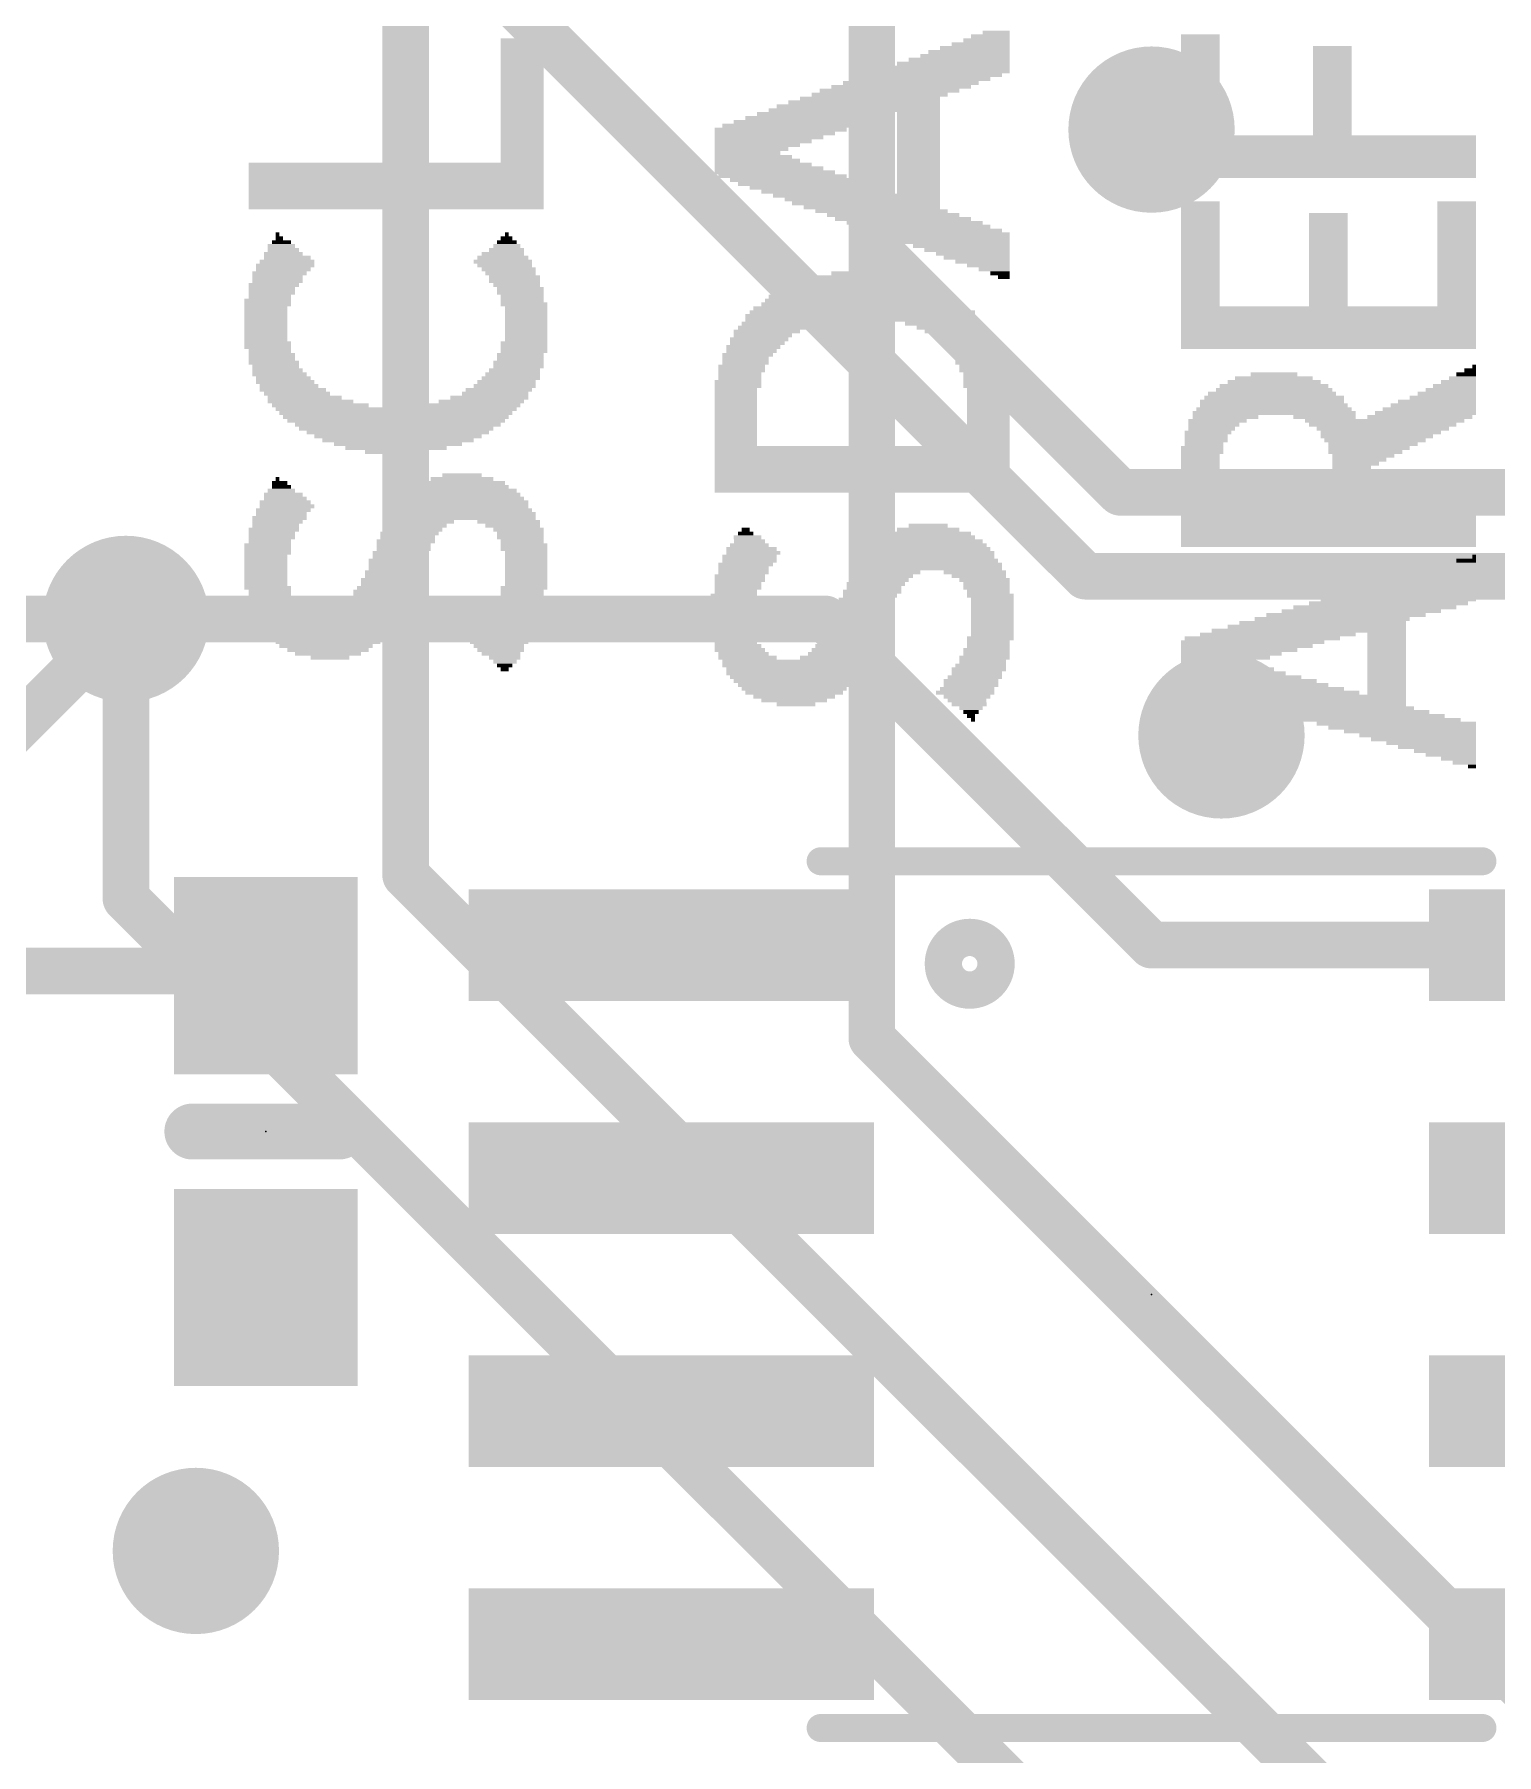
# Model space of a CAD drawing. Extents: x -3.3 to 68.7, y -0.1 to 53.5.
# Drawn here: x 16.77 to 24.74, y 39.4 to 48.78 of the extents above; entities that cross this region are included whole.
import ezdxf

# ---------------------------------------------------------------- set-up
doc = ezdxf.new("R2010")
doc.units = 0
for name, color, linetype in [('1', 12, 'CONTINUOUS'), ('16', 5, 'CONTINUOUS'), ('18', 3, 'CONTINUOUS'), ('200', 4, 'CONTINUOUS'), ('21', 40, 'CONTINUOUS'), ('23', 53, 'CONTINUOUS')]:
    doc.layers.add(name, color=color, linetype=linetype)

# ---------------------------------------------------------------- blocks, each defined once
blk = doc.blocks.new('RECT')
blk.add_solid([(-0.5, -0.5), (0.5, -0.5), (-0.5, 0.5), (0.5, 0.5)])
blk = doc.blocks.new('ROUNDV')
at = {"const_width": 0.5}
blk.add_lwpolyline([(0, -0.25, 1), (0, 0.25, 1), (0, -0.25)], format="xyb", dxfattribs=at)

msp = doc.modelspace()

# ---------------------------------------------------------------- linework, layer by layer
at = {"layer": '1', "const_width": 0.254}
for points in [[(21.336, 50.8), (21.336, 47.6366)], [(18.796, 49.53), (22.5004, 45.8256)], [(21.336, 47.6366), (22.6898, 46.2828)], [(22.6898, 46.2828), (25.8648, 46.2828)], [(22.5004, 45.8256), (25.6754, 45.8256)], [(16.228, 44.549), (17.272, 45.593)], [(17.272, 45.593), (21.082, 45.593)], [(21.082, 45.593), (22.86, 43.815)], [(25.4762, 43.815), (22.86, 43.815)], [(16.228, 43.674), (18.009, 43.674)], [(18.034, 43.649), (18.009, 43.674)]]:
    msp.add_lwpolyline(points, dxfattribs=at)
at = {"layer": '1', "const_width": 0.127}
for points in [[(21.3809, 47.6815, 1), (21.2911, 47.5917)], [(21.2725, 47.6366, 1), (21.3995, 47.6366)], [(22.6898, 46.3463, 1), (22.6898, 46.2193)], [(22.6449, 46.2379, 1), (22.7347, 46.3277)], [(22.5004, 45.8891, 1), (22.5004, 45.7621)], [(22.4555, 45.7807, 1), (22.5453, 45.8705)], [(17.272, 45.6565, 1), (17.272, 45.5295)], [(17.3169, 45.5481, 1), (17.2271, 45.6379)], [(21.1269, 45.6379, 1), (21.0371, 45.5481)], [(21.082, 45.5295, 1), (21.082, 45.6565)], [(22.86, 43.8785, 1), (22.86, 43.7515)], [(22.8151, 43.7701, 1), (22.9049, 43.8599)], [(18.0539, 43.7189, 1), (17.9641, 43.6291)], [(18.009, 43.6105, 1), (18.009, 43.7375)], [(17.9891, 43.6041, 1), (18.0789, 43.6939)]]:
    msp.add_lwpolyline(points, format="xyb", dxfattribs=at)
at = {"layer": '16', "const_width": 0.254}
for points in [[(18.796, 50.8), (18.796, 44.196)], [(21.336, 50.8), (21.336, 43.307)], [(11.303, 45.593), (17.272, 45.593)], [(17.272, 45.593), (17.272, 44.069)], [(18.796, 44.196), (26.924, 36.068)], [(26.0564, 35.2846), (17.272, 44.069)], [(21.336, 43.307), (28.575, 36.068)]]:
    msp.add_lwpolyline(points, dxfattribs=at)
at = {"layer": '16', "const_width": 0.127}
for points in [[(17.3355, 45.593, 1), (17.2085, 45.593)], [(17.272, 45.5295, 1), (17.272, 45.6565)], [(18.8409, 44.2409, 1), (18.7511, 44.1511)], [(18.7325, 44.196, 1), (18.8595, 44.196)], [(17.3169, 44.1139, 1), (17.2271, 44.0241)], [(17.2085, 44.069, 1), (17.3355, 44.069)], [(21.3809, 43.3519, 1), (21.2911, 43.2621)], [(21.2725, 43.307, 1), (21.3995, 43.307)]]:
    msp.add_lwpolyline(points, format="xyb", dxfattribs=at)
at = {"layer": '21'}
for points, const_width in [([(24.663, 44.272), (21.057, 44.272)], 0.1524), ([(18.434, 42.799), (17.634, 42.799)], 0.3048), ([(21.057, 39.548), (24.663, 39.548)], 0.1524)]:
    msp.add_lwpolyline(points, dxfattribs=dict(at, const_width=const_width))
for points, const_width in [([(21.057, 44.3101, 1), (21.057, 44.2339)], 0.0762), ([(24.663, 44.2339, 1), (24.663, 44.3101)], 0.0762), ([(21.8694, 43.5698, 1), (21.8694, 43.857, 1), (21.8694, 43.5698)], 0.2032), ([(17.634, 42.8752, 1), (17.634, 42.7228)], 0.1524), ([(18.434, 42.7228, 1), (18.434, 42.8752)], 0.1524), ([(21.057, 39.5861, 1), (21.057, 39.5099)], 0.0762), ([(24.663, 39.5099, 1), (24.663, 39.5861)], 0.0762)]:
    msp.add_lwpolyline(points, format="xyb", dxfattribs=dict(at, const_width=const_width))
at = {"layer": '23'}
for p in [(18.034, 42.799), (22.86, 41.91)]:
    msp.add_point(p, dxfattribs=at)

# ---------------------------------------------------------------- block references
at = {"layer": '1', "xscale": 1.075, "rotation": 270}
for p in [(18.034, 43.649), (18.034, 41.949)]:
    msp.add_blockref('RECT', p, dxfattribs=at)
at = {"layer": '1', "xscale": 0.6096, "yscale": 2.2098, "rotation": 270}
for p in [(20.2438, 43.815), (25.4762, 43.815), (20.2438, 42.545), (25.4762, 42.545), (20.2438, 41.275), (25.4762, 41.275), (20.2438, 40.005), (25.4762, 40.005)]:
    msp.add_blockref('RECT', p, dxfattribs=at)
at = {"layer": '18', "xscale": 0.9064, "yscale": 0.9064}
for p in [(22.86, 48.26), (22.86, 48.26), (17.272, 45.593), (17.272, 45.593), (23.241, 44.958), (23.241, 44.958), (17.653, 40.513), (17.653, 40.513)]:
    msp.add_blockref('ROUNDV', p, dxfattribs=at)
at = {"layer": '200'}
for p, xscale, yscale in [((19.431, 48.7468), 0.2337, 0.0211), ((21.9608, 48.7468), 0.254, 0.0211), ((21.9824, 48.768), 0.2108, 0.0213), ((22.0142, 48.7892), 0.1473, 0.0211), ((23.1254, 48.768), 0.2108, 0.0213), ((23.1254, 48.7468), 0.2108, 0.0211), ((19.431, 48.7257), 0.2337, 0.0211), ((19.431, 48.7045), 0.2337, 0.0213), ((19.431, 48.6833), 0.2337, 0.0211), ((19.431, 48.6622), 0.2337, 0.0211), ((21.844, 48.6622), 0.4877, 0.0211), ((21.8656, 48.6833), 0.4445, 0.0211), ((21.8973, 48.7045), 0.381, 0.0213), ((21.9291, 48.7257), 0.3175, 0.0211), ((23.1254, 48.7257), 0.2108, 0.0211), ((23.1254, 48.7045), 0.2108, 0.0213), ((23.1254, 48.6833), 0.2108, 0.0211), ((23.1254, 48.6622), 0.2108, 0.0211), ((23.8443, 48.7045), 0.2108, 0.0213), ((23.8443, 48.6833), 0.2108, 0.0211), ((23.8443, 48.6622), 0.2108, 0.0211), ((19.431, 48.641), 0.2337, 0.0213), ((19.431, 48.6198), 0.2337, 0.0211), ((19.431, 48.5987), 0.2337, 0.0211), ((19.431, 48.5775), 0.2337, 0.0213), ((19.431, 48.5563), 0.2337, 0.0211), ((21.6751, 48.5563), 0.7391, 0.0211), ((21.717, 48.5775), 0.7417, 0.0213), ((21.7488, 48.5987), 0.6782, 0.0211), ((21.7805, 48.6198), 0.6147, 0.0211), ((21.8123, 48.641), 0.5512, 0.0213), ((23.1254, 48.641), 0.2108, 0.0213), ((23.1254, 48.6198), 0.2108, 0.0211), ((23.1254, 48.5987), 0.2108, 0.0211), ((23.1254, 48.5775), 0.2108, 0.0213), ((23.1254, 48.5563), 0.2108, 0.0211), ((23.8443, 48.641), 0.2108, 0.0213), ((23.8443, 48.6198), 0.2108, 0.0211), ((23.8443, 48.5987), 0.2108, 0.0211), ((23.8443, 48.5775), 0.2108, 0.0213), ((23.8443, 48.5563), 0.2108, 0.0211), ((19.431, 48.5352), 0.2337, 0.0211), ((19.431, 48.514), 0.2337, 0.0213), ((19.431, 48.4928), 0.2337, 0.0211), ((19.431, 48.4717), 0.2337, 0.0211), ((21.4325, 48.4717), 0.762, 0.0211), ((21.496, 48.4928), 0.762, 0.0211), ((21.5481, 48.514), 0.7391, 0.0213), ((21.6116, 48.5352), 0.7391, 0.0211), ((23.1254, 48.5352), 0.2108, 0.0211), ((23.1254, 48.514), 0.2108, 0.0213), ((23.1254, 48.4928), 0.2108, 0.0211), ((23.1254, 48.4717), 0.2108, 0.0211), ((23.8443, 48.5352), 0.2108, 0.0211), ((23.8443, 48.514), 0.2108, 0.0213), ((23.8443, 48.4928), 0.2108, 0.0211), ((23.8443, 48.4717), 0.2108, 0.0211), ((19.431, 48.4505), 0.2337, 0.0213), ((19.431, 48.4293), 0.2337, 0.0211), ((19.431, 48.4082), 0.2337, 0.0211), ((19.431, 48.387), 0.2337, 0.0213), ((21.2623, 48.387), 0.889, 0.0213), ((21.2941, 48.4082), 0.8255, 0.0211), ((21.3258, 48.4293), 0.762, 0.0211), ((21.3792, 48.4505), 0.7417, 0.0213), ((23.1254, 48.4505), 0.2108, 0.0213), ((23.1254, 48.4293), 0.2108, 0.0211), ((23.1254, 48.4082), 0.2108, 0.0211), ((23.1254, 48.387), 0.2108, 0.0213), ((23.8443, 48.4505), 0.2108, 0.0213), ((23.8443, 48.4293), 0.2108, 0.0211), ((23.8443, 48.4082), 0.2108, 0.0211), ((23.8443, 48.387), 0.2108, 0.0213), ((19.431, 48.3658), 0.2337, 0.0211), ((19.431, 48.3447), 0.2337, 0.0211), ((19.431, 48.3235), 0.2337, 0.0213), ((19.431, 48.3023), 0.2337, 0.0211), ((19.431, 48.2812), 0.2337, 0.0211), ((20.8915, 48.2812), 0.7417, 0.0211), ((20.955, 48.3023), 0.7417, 0.0211), ((21.0083, 48.3235), 0.7214, 0.0213), ((21.0718, 48.3447), 0.7214, 0.0211), ((21.2408, 48.3658), 0.9322, 0.0211), ((21.59, 48.3447), 0.2337, 0.0211), ((21.59, 48.3235), 0.2337, 0.0213), ((21.59, 48.3023), 0.2337, 0.0211), ((21.59, 48.2812), 0.2337, 0.0211), ((23.1254, 48.3658), 0.2108, 0.0211), ((23.1254, 48.3447), 0.2108, 0.0211), ((23.1254, 48.3235), 0.2108, 0.0213), ((23.1254, 48.3023), 0.2108, 0.0211), ((23.1254, 48.2812), 0.2108, 0.0211), ((23.8443, 48.3658), 0.2108, 0.0211), ((23.8443, 48.3447), 0.2108, 0.0211), ((23.8443, 48.3235), 0.2108, 0.0213), ((23.8443, 48.3023), 0.2108, 0.0211), ((23.8443, 48.2812), 0.2108, 0.0211), ((19.431, 48.26), 0.2337, 0.0213), ((19.431, 48.2388), 0.2337, 0.0211), ((19.431, 48.2177), 0.2337, 0.0211), ((19.431, 48.1965), 0.2337, 0.0213), ((20.8394, 48.26), 0.7188, 0.0213), ((20.7759, 48.2177), 0.5918, 0.0211), ((20.7442, 48.1965), 0.5283, 0.0213), ((20.8077, 48.2388), 0.6553, 0.0211), ((21.59, 48.26), 0.2337, 0.0213), ((21.59, 48.2388), 0.2337, 0.0211), ((21.59, 48.2177), 0.2337, 0.0211), ((21.59, 48.1965), 0.2337, 0.0213), ((23.1254, 48.26), 0.2108, 0.0213), ((23.1254, 48.2388), 0.2108, 0.0211), ((23.8239, 48.2177), 1.6078, 0.0211), ((23.8239, 48.1965), 1.6078, 0.0213), ((23.8443, 48.26), 0.2108, 0.0213), ((23.8443, 48.2388), 0.2108, 0.0211), ((19.431, 48.1753), 0.2337, 0.0211), ((19.431, 48.1542), 0.2337, 0.0211), ((19.431, 48.133), 0.2337, 0.0213), ((19.431, 48.1118), 0.2337, 0.0211), ((19.431, 48.0907), 0.2337, 0.0211), ((20.7124, 48.1753), 0.4648, 0.0211), ((20.6591, 48.133), 0.3581, 0.0213), ((20.6908, 48.1118), 0.4216, 0.0211), ((20.7124, 48.0907), 0.4648, 0.0211), ((20.6807, 48.1542), 0.4013, 0.0211), ((21.59, 48.1753), 0.2337, 0.0211), ((21.59, 48.1542), 0.2337, 0.0211), ((21.59, 48.133), 0.2337, 0.0213), ((21.59, 48.1118), 0.2337, 0.0211), ((21.59, 48.0907), 0.2337, 0.0211), ((23.8239, 48.1753), 1.6078, 0.0211), ((23.8239, 48.1542), 1.6078, 0.0211), ((23.8239, 48.133), 1.6078, 0.0213), ((23.8239, 48.1118), 1.6078, 0.0211), ((23.8239, 48.0907), 1.6078, 0.0211), ((18.7439, 48.0695), 1.6078, 0.0213), ((18.7439, 48.0483), 1.6078, 0.0211), ((18.7439, 48.0272), 1.6078, 0.0211), ((18.7439, 48.006), 1.6078, 0.0213), ((20.7442, 48.0695), 0.5283, 0.0213), ((20.7759, 48.0483), 0.5918, 0.0211), ((20.8077, 48.0272), 0.6553, 0.0211), ((20.8496, 48.006), 0.6985, 0.0213), ((21.59, 48.0695), 0.2337, 0.0213), ((21.59, 48.0483), 0.2337, 0.0211), ((21.59, 48.0272), 0.2337, 0.0211), ((21.59, 48.006), 0.2337, 0.0213), ((23.8239, 48.0695), 1.6078, 0.0213), ((23.8239, 48.0483), 1.6078, 0.0211), ((23.8239, 48.0272), 1.6078, 0.0211), ((23.8239, 48.006), 1.6078, 0.0213), ((18.7439, 47.9848), 1.6078, 0.0211), ((18.7439, 47.9637), 1.6078, 0.0211), ((18.7439, 47.9425), 1.6078, 0.0213), ((18.7439, 47.9213), 1.6078, 0.0211), ((18.7439, 47.9002), 1.6078, 0.0211), ((20.9131, 47.9848), 0.6985, 0.0211), ((20.9664, 47.9637), 0.7188, 0.0211), ((21.0198, 47.9425), 0.6985, 0.0213), ((21.0833, 47.9213), 0.6985, 0.0211), ((21.2522, 47.9002), 0.9093, 0.0211), ((21.59, 47.9848), 0.2337, 0.0211), ((21.59, 47.9637), 0.2337, 0.0211), ((21.59, 47.9425), 0.2337, 0.0213), ((21.59, 47.9213), 0.2337, 0.0211), ((18.7439, 47.879), 1.6078, 0.0213), ((18.7439, 47.8578), 1.6078, 0.0211), ((18.7439, 47.8367), 1.6078, 0.0211), ((21.2839, 47.879), 0.8458, 0.0213), ((21.3042, 47.8578), 0.8052, 0.0211), ((21.336, 47.8367), 0.7417, 0.0211), ((21.3893, 47.8155), 0.7214, 0.0213), ((23.1254, 47.8578), 0.2108, 0.0211), ((23.1254, 47.8367), 0.2108, 0.0211), ((23.1254, 47.8155), 0.2108, 0.0213), ((24.5224, 47.8578), 0.2108, 0.0211), ((24.5224, 47.8367), 0.2108, 0.0211), ((24.5224, 47.8155), 0.2108, 0.0213), ((21.4528, 47.7943), 0.7214, 0.0211), ((21.5062, 47.7732), 0.7417, 0.0211), ((21.5697, 47.752), 0.7417, 0.0213), ((21.6218, 47.7308), 0.7188, 0.0211), ((23.1254, 47.7943), 0.2108, 0.0211), ((23.1254, 47.7732), 0.2108, 0.0211), ((23.1254, 47.752), 0.2108, 0.0213), ((23.1254, 47.7308), 0.2108, 0.0211), ((23.8239, 47.7943), 0.2108, 0.0211), ((23.8239, 47.7732), 0.2108, 0.0211), ((23.8239, 47.752), 0.2108, 0.0213), ((23.8239, 47.7308), 0.2108, 0.0211), ((24.5224, 47.7943), 0.2108, 0.0211), ((24.5224, 47.7732), 0.2108, 0.0211), ((24.5224, 47.752), 0.2108, 0.0213), ((24.5224, 47.7308), 0.2108, 0.0211), ((18.1191, 47.625), 0.1499, 0.0213), ((18.1191, 47.6462), 0.1041, 0.0211), ((18.0975, 47.6885), 0.0203, 0.0213), ((18.1077, 47.6673), 0.0406, 0.0211), ((19.3472, 47.625), 0.1473, 0.0213), ((19.3472, 47.6462), 0.1067, 0.0211), ((19.3459, 47.6673), 0.0635, 0.0211), ((19.3472, 47.6885), 0.0203, 0.0213), ((21.6852, 47.7097), 0.7188, 0.0211), ((21.7386, 47.6885), 0.6985, 0.0213), ((21.7602, 47.6673), 0.6553, 0.0211), ((21.7919, 47.6462), 0.5918, 0.0211), ((21.8237, 47.625), 0.5283, 0.0213), ((23.1254, 47.7097), 0.2108, 0.0211), ((23.1254, 47.6885), 0.2108, 0.0213), ((23.1254, 47.6673), 0.2108, 0.0211), ((23.1254, 47.6462), 0.2108, 0.0211), ((23.1254, 47.625), 0.2108, 0.0213), ((23.8239, 47.7097), 0.2108, 0.0211), ((23.8239, 47.6885), 0.2108, 0.0213), ((23.8239, 47.6673), 0.2108, 0.0211), ((23.8239, 47.6462), 0.2108, 0.0211), ((23.8239, 47.625), 0.2108, 0.0213), ((24.5224, 47.7097), 0.2108, 0.0211), ((24.5224, 47.6885), 0.2108, 0.0213), ((24.5224, 47.6673), 0.2108, 0.0211), ((24.5224, 47.6462), 0.2108, 0.0211), ((24.5224, 47.625), 0.2108, 0.0213), ((18.1496, 47.5403), 0.2972, 0.0211), ((18.1508, 47.5615), 0.254, 0.0213), ((18.1293, 47.5827), 0.2108, 0.0211), ((18.1293, 47.6038), 0.1702, 0.0211), ((19.3256, 47.5403), 0.3175, 0.0211), ((19.3256, 47.5615), 0.2769, 0.0213), ((19.3256, 47.5827), 0.2311, 0.0211), ((19.3459, 47.6038), 0.1905, 0.0211), ((21.8554, 47.6038), 0.4648, 0.0211), ((21.8872, 47.5827), 0.4013, 0.0211), ((21.9075, 47.5615), 0.3607, 0.0213), ((21.9393, 47.5403), 0.2972, 0.0211), ((23.1254, 47.6038), 0.2108, 0.0211), ((23.1254, 47.5827), 0.2108, 0.0211), ((23.1254, 47.5615), 0.2108, 0.0213), ((23.1254, 47.5403), 0.2108, 0.0211), ((23.8239, 47.6038), 0.2108, 0.0211), ((23.8239, 47.5827), 0.2108, 0.0211), ((23.8239, 47.5615), 0.2108, 0.0213), ((23.8239, 47.5403), 0.2108, 0.0211), ((24.5224, 47.6038), 0.2108, 0.0211), ((24.5224, 47.5827), 0.2108, 0.0211), ((24.5224, 47.5615), 0.2108, 0.0213), ((24.5224, 47.5403), 0.2108, 0.0211), ((18.1089, 47.4768), 0.2972, 0.0211), ((18.0975, 47.4557), 0.2743, 0.0211), ((18.0975, 47.4345), 0.2743, 0.0213), ((18.1394, 47.5192), 0.3175, 0.0211), ((18.1293, 47.498), 0.2972, 0.0213), ((19.3358, 47.5192), 0.2972, 0.0211), ((19.3573, 47.498), 0.2946, 0.0213), ((19.3675, 47.4768), 0.2743, 0.0211), ((19.3891, 47.4557), 0.2769, 0.0211), ((19.3891, 47.4345), 0.2769, 0.0213), ((21.2839, 47.4345), 0.6782, 0.0213), ((21.2725, 47.4557), 0.5283, 0.0211), ((21.2839, 47.4768), 0.3378, 0.0211), ((21.971, 47.5192), 0.2337, 0.0211), ((22.0028, 47.498), 0.1702, 0.0213), ((22.0345, 47.4768), 0.1067, 0.0211), ((22.0561, 47.4557), 0.0635, 0.0211), ((23.1254, 47.5192), 0.2108, 0.0211), ((23.1254, 47.498), 0.2108, 0.0213), ((23.1254, 47.4768), 0.2108, 0.0211), ((23.1254, 47.4557), 0.2108, 0.0211), ((23.1254, 47.4345), 0.2108, 0.0213), ((23.8239, 47.5192), 0.2108, 0.0211), ((23.8239, 47.498), 0.2108, 0.0213), ((23.8239, 47.4768), 0.2108, 0.0211), ((23.8239, 47.4557), 0.2108, 0.0211), ((23.8239, 47.4345), 0.2108, 0.0213), ((24.5224, 47.5192), 0.2108, 0.0211), ((24.5224, 47.498), 0.2108, 0.0213), ((24.5224, 47.4768), 0.2108, 0.0211), ((24.5224, 47.4557), 0.2108, 0.0211), ((24.5224, 47.4345), 0.2108, 0.0213), ((18.067, 47.3922), 0.254, 0.0211), ((18.067, 47.371), 0.254, 0.0213), ((18.0556, 47.3498), 0.2311, 0.0211), ((18.0772, 47.4133), 0.2743, 0.0211), ((19.4005, 47.4133), 0.254, 0.0211), ((19.4208, 47.3922), 0.254, 0.0211), ((19.4208, 47.371), 0.254, 0.0213), ((19.431, 47.3498), 0.2337, 0.0211), ((21.2827, 47.3498), 1.016, 0.0211), ((21.2839, 47.371), 0.9322, 0.0213), ((21.2839, 47.3922), 0.8458, 0.0211), ((21.2827, 47.4133), 0.762, 0.0211), ((23.1254, 47.4133), 0.2108, 0.0211), ((23.1254, 47.3922), 0.2108, 0.0211), ((23.1254, 47.371), 0.2108, 0.0213), ((23.1254, 47.3498), 0.2108, 0.0211), ((23.8239, 47.4133), 0.2108, 0.0211), ((23.8239, 47.3922), 0.2108, 0.0211), ((23.8239, 47.371), 0.2108, 0.0213), ((23.8239, 47.3498), 0.2108, 0.0211), ((24.5224, 47.4133), 0.2108, 0.0211), ((24.5224, 47.3922), 0.2108, 0.0211), ((24.5224, 47.371), 0.2108, 0.0213), ((24.5224, 47.3498), 0.2108, 0.0211), ((18.034, 47.2863), 0.2337, 0.0211), ((18.034, 47.2652), 0.2337, 0.0211), ((18.034, 47.244), 0.2337, 0.0213), ((18.0442, 47.3287), 0.254, 0.0211), ((18.0442, 47.3075), 0.254, 0.0213), ((19.431, 47.3287), 0.2337, 0.0211), ((19.4412, 47.3075), 0.254, 0.0213), ((19.4526, 47.2863), 0.2311, 0.0211), ((19.4526, 47.2652), 0.2311, 0.0211), ((19.4526, 47.244), 0.2311, 0.0213), ((21.2725, 47.244), 1.2497, 0.0213), ((21.2839, 47.2652), 1.2268, 0.0211), ((21.2725, 47.2863), 1.1633, 0.0211), ((21.2839, 47.3075), 1.0998, 0.0213), ((21.2839, 47.3287), 1.0592, 0.0211), ((23.1254, 47.3287), 0.2108, 0.0211), ((23.1254, 47.3075), 0.2108, 0.0213), ((23.8239, 47.2863), 1.6078, 0.0211), ((23.8239, 47.2652), 1.6078, 0.0211), ((23.8239, 47.244), 1.6078, 0.0213), ((23.8239, 47.3287), 0.2108, 0.0211), ((23.8239, 47.3075), 0.2108, 0.0213), ((24.5224, 47.3287), 0.2108, 0.0211), ((24.5224, 47.3075), 0.2108, 0.0213), ((18.034, 47.2228), 0.2337, 0.0211), ((18.034, 47.2017), 0.2337, 0.0211), ((18.034, 47.1805), 0.2337, 0.0213), ((18.034, 47.1593), 0.2337, 0.0211), ((19.4526, 47.2228), 0.2311, 0.0211), ((19.4526, 47.2017), 0.2311, 0.0211), ((19.4526, 47.1805), 0.2311, 0.0213), ((19.4526, 47.1593), 0.2311, 0.0211), ((20.7645, 47.1593), 0.3607, 0.0211), ((20.7975, 47.1805), 0.381, 0.0213), ((20.8394, 47.2017), 0.4242, 0.0211), ((20.8915, 47.2228), 0.4877, 0.0211), ((21.6751, 47.2228), 0.4851, 0.0211), ((21.7284, 47.2017), 0.4242, 0.0211), ((21.7703, 47.1805), 0.381, 0.0213), ((21.8021, 47.1593), 0.3581, 0.0211), ((23.8239, 47.2228), 1.6078, 0.0211), ((23.8239, 47.2017), 1.6078, 0.0211), ((23.8239, 47.1805), 1.6078, 0.0213), ((23.8239, 47.1593), 1.6078, 0.0211), ((18.034, 47.1382), 0.2337, 0.0211), ((18.034, 47.117), 0.2337, 0.0213), ((18.0442, 47.0958), 0.254, 0.0211), ((18.0442, 47.0747), 0.254, 0.0211), ((19.4412, 47.0958), 0.254, 0.0211), ((19.4412, 47.0747), 0.254, 0.0211), ((19.4526, 47.1382), 0.2311, 0.0211), ((19.4526, 47.117), 0.2311, 0.0213), ((20.6908, 47.0747), 0.2946, 0.0211), ((20.7226, 47.117), 0.3175, 0.0213), ((20.7124, 47.0958), 0.2972, 0.0211), ((20.7429, 47.1382), 0.3175, 0.0211), ((21.8224, 47.1382), 0.3175, 0.0211), ((21.8453, 47.117), 0.3175, 0.0213), ((21.8554, 47.0958), 0.2972, 0.0211), ((21.8758, 47.0747), 0.2972, 0.0211), ((23.8239, 47.1382), 1.6078, 0.0211), ((23.8239, 47.117), 1.6078, 0.0213), ((23.8239, 47.0958), 1.6078, 0.0211), ((23.8239, 47.0747), 1.6078, 0.0211), ((18.0556, 47.0535), 0.2311, 0.0213), ((18.067, 47.0323), 0.254, 0.0211), ((18.067, 47.0112), 0.254, 0.0211), ((18.0772, 46.99), 0.2743, 0.0213), ((18.0873, 46.9688), 0.254, 0.0211), ((19.4107, 46.99), 0.2743, 0.0213), ((19.4107, 46.9688), 0.2743, 0.0211), ((19.4208, 47.0323), 0.254, 0.0211), ((19.4208, 47.0112), 0.254, 0.0211), ((19.4412, 47.0535), 0.254, 0.0213), ((20.6273, 46.9688), 0.254, 0.0211), ((20.6591, 47.0323), 0.2769, 0.0211), ((20.6477, 47.0112), 0.254, 0.0211), ((20.6477, 46.99), 0.254, 0.0213), ((20.6807, 47.0535), 0.2743, 0.0213), ((21.8872, 47.0535), 0.2743, 0.0213), ((21.9075, 47.0323), 0.2743, 0.0211), ((21.9177, 47.0112), 0.254, 0.0211), ((21.9177, 46.99), 0.254, 0.0213), ((21.9405, 46.9688), 0.254, 0.0211), ((24.6177, 46.9688), 0.0203, 0.0211), ((18.1089, 46.9265), 0.2972, 0.0213), ((18.0975, 46.9477), 0.2743, 0.0211), ((18.1394, 46.8842), 0.3175, 0.0211), ((18.1293, 46.9053), 0.2972, 0.0211), ((19.3459, 46.8842), 0.3175, 0.0211), ((19.3688, 46.9053), 0.3175, 0.0211), ((19.3789, 46.9265), 0.2972, 0.0213), ((19.3891, 46.9477), 0.2769, 0.0211), ((20.607, 46.8842), 0.254, 0.0211), ((20.6273, 46.9477), 0.254, 0.0211), ((20.6172, 46.9265), 0.2337, 0.0213), ((20.6172, 46.9053), 0.2337, 0.0211), ((21.9405, 46.9477), 0.254, 0.0211), ((21.9608, 46.8842), 0.254, 0.0211), ((21.9507, 46.9265), 0.2337, 0.0213), ((21.9507, 46.9053), 0.2337, 0.0211), ((23.528, 46.8842), 0.508, 0.0211), ((23.5267, 46.9053), 0.4242, 0.0211), ((23.528, 46.9265), 0.254, 0.0213), ((24.5326, 46.8842), 0.1905, 0.0211), ((24.5542, 46.9053), 0.1473, 0.0211), ((24.5745, 46.9265), 0.1067, 0.0213), ((24.5961, 46.9477), 0.0635, 0.0211), ((18.1813, 46.8418), 0.3607, 0.0211), ((18.161, 46.863), 0.32, 0.0213), ((18.2042, 46.8207), 0.3607, 0.0211), ((18.2461, 46.7995), 0.4039, 0.0213), ((18.2778, 46.7783), 0.4674, 0.0211), ((19.2088, 46.7783), 0.4648, 0.0211), ((19.2519, 46.7995), 0.4242, 0.0213), ((19.2837, 46.8207), 0.3607, 0.0211), ((19.304, 46.8418), 0.3607, 0.0211), ((19.3358, 46.863), 0.3378, 0.0213), ((20.607, 46.863), 0.254, 0.0213), ((20.5956, 46.8418), 0.2311, 0.0211), ((20.5956, 46.8207), 0.2311, 0.0211), ((20.5956, 46.7995), 0.2311, 0.0213), ((20.5956, 46.7783), 0.2311, 0.0211), ((21.9608, 46.863), 0.254, 0.0213), ((21.971, 46.8418), 0.2337, 0.0211), ((21.971, 46.8207), 0.2337, 0.0211), ((21.971, 46.7995), 0.2337, 0.0213), ((21.971, 46.7783), 0.2337, 0.0211), ((23.5166, 46.7783), 0.7849, 0.0211), ((23.528, 46.7995), 0.762, 0.0213), ((23.5166, 46.8207), 0.6985, 0.0211), ((23.528, 46.8418), 0.635, 0.0211), ((23.5267, 46.863), 0.5918, 0.0213), ((24.4158, 46.7783), 0.4242, 0.0211), ((24.4475, 46.7995), 0.3607, 0.0213), ((24.4691, 46.8207), 0.3175, 0.0211), ((24.4907, 46.8418), 0.2743, 0.0211), ((24.511, 46.863), 0.2337, 0.0213), ((18.3312, 46.7572), 0.5283, 0.0211), ((18.7439, 46.736), 1.3132, 0.0213), ((18.7427, 46.7148), 1.27, 0.0211), ((18.7427, 46.6937), 1.2294, 0.0211), ((19.1567, 46.7572), 0.5283, 0.0211), ((20.5956, 46.7572), 0.2311, 0.0211), ((20.5956, 46.736), 0.2311, 0.0213), ((20.5956, 46.7148), 0.2311, 0.0211), ((20.5956, 46.6937), 0.2311, 0.0211), ((21.971, 46.7572), 0.2337, 0.0211), ((21.971, 46.736), 0.2337, 0.0213), ((21.971, 46.7148), 0.2337, 0.0211), ((21.971, 46.6937), 0.2337, 0.0211), ((23.528, 46.7148), 0.889, 0.0211), ((23.2626, 46.6937), 0.3581, 0.0211), ((23.5267, 46.736), 0.8458, 0.0213), ((23.5267, 46.7572), 0.8052, 0.0211), ((23.8023, 46.6937), 0.3404, 0.0211), ((24.3218, 46.6937), 0.5715, 0.0211), ((24.3523, 46.7148), 0.5512, 0.0211), ((24.3738, 46.736), 0.508, 0.0213), ((24.3954, 46.7572), 0.4648, 0.0211), ((18.7439, 46.6725), 1.1862, 0.0213), ((18.7541, 46.6513), 1.1201, 0.0211), ((18.7439, 46.6302), 1.0592, 0.0211), ((18.7541, 46.609), 0.9931, 0.0213), ((18.7541, 46.5878), 0.9119, 0.0211), ((20.5956, 46.6725), 0.2311, 0.0213), ((20.5956, 46.6513), 0.2311, 0.0211), ((20.5956, 46.6302), 0.2311, 0.0211), ((20.5956, 46.609), 0.2311, 0.0213), ((20.5956, 46.5878), 0.2311, 0.0211), ((21.971, 46.6725), 0.2337, 0.0213), ((21.971, 46.6513), 0.2337, 0.0211), ((21.971, 46.6302), 0.2337, 0.0211), ((21.971, 46.609), 0.2337, 0.0213), ((21.971, 46.5878), 0.2337, 0.0211), ((23.1673, 46.609), 0.254, 0.0213), ((23.1572, 46.5878), 0.2337, 0.0211), ((23.2194, 46.6725), 0.3175, 0.0213), ((23.1991, 46.6513), 0.2769, 0.0211), ((23.1877, 46.6302), 0.254, 0.0211), ((24.13, 46.6725), 0.8687, 0.0213), ((24.1198, 46.6513), 0.8026, 0.0211), ((24.1198, 46.6302), 0.7214, 0.0211), ((24.1097, 46.609), 0.6553, 0.0213), ((24.0881, 46.5878), 0.6121, 0.0211), ((18.7541, 46.5667), 0.8255, 0.0211), ((18.7541, 46.5455), 0.6985, 0.0213), ((18.7439, 46.5243), 0.5512, 0.0211), ((18.7439, 46.5032), 0.3378, 0.0211), ((21.2839, 46.5243), 1.6078, 0.0211), ((21.2839, 46.5032), 1.6078, 0.0211), ((20.5956, 46.5667), 0.2311, 0.0211), ((20.5956, 46.5455), 0.2311, 0.0213), ((21.971, 46.5667), 0.2337, 0.0211), ((21.971, 46.5455), 0.2337, 0.0213), ((23.1356, 46.5243), 0.2311, 0.0211), ((23.1356, 46.5032), 0.2311, 0.0211), ((23.1457, 46.5455), 0.2108, 0.0213), ((23.1572, 46.5667), 0.2337, 0.0211), ((24.0779, 46.5667), 0.5512, 0.0211), ((24.0449, 46.5243), 0.4445, 0.0211), ((24.0246, 46.5032), 0.4039, 0.0211), ((24.0665, 46.5455), 0.4877, 0.0213), ((21.2839, 46.482), 1.6078, 0.0213), ((21.2839, 46.4608), 1.6078, 0.0211), ((21.2839, 46.4397), 1.6078, 0.0211), ((21.2839, 46.4185), 1.6078, 0.0213), ((23.1254, 46.482), 0.2108, 0.0213), ((23.1254, 46.4608), 0.2108, 0.0211), ((23.1254, 46.4397), 0.2108, 0.0211), ((23.1254, 46.4185), 0.2108, 0.0213), ((24.0144, 46.482), 0.3378, 0.0213), ((23.9928, 46.4608), 0.2946, 0.0211), ((23.9725, 46.4397), 0.254, 0.0211), ((23.9509, 46.4185), 0.2108, 0.0213), ((18.1089, 46.3338), 0.0838, 0.0211), ((18.1191, 46.3127), 0.1041, 0.0211), ((18.0975, 46.355), 0.0203, 0.0213), ((19.1033, 46.3127), 0.508, 0.0211), ((19.1148, 46.3338), 0.4445, 0.0211), ((19.1033, 46.355), 0.3404, 0.0213), ((19.1033, 46.3762), 0.2134, 0.0211), ((21.2839, 46.3973), 1.6078, 0.0211), ((21.2839, 46.3762), 1.6078, 0.0211), ((21.2839, 46.355), 1.6078, 0.0213), ((21.2839, 46.3338), 1.6078, 0.0211), ((21.2839, 46.3127), 1.6078, 0.0211), ((23.1254, 46.3973), 0.2108, 0.0211), ((23.1254, 46.3762), 0.2108, 0.0211), ((23.1254, 46.355), 0.2108, 0.0213), ((23.1254, 46.3338), 0.2108, 0.0211), ((23.1254, 46.3127), 0.2108, 0.0211), ((23.9509, 46.3973), 0.2108, 0.0211), ((23.9509, 46.3762), 0.2108, 0.0211), ((23.9509, 46.355), 0.2108, 0.0213), ((23.9509, 46.3338), 0.2108, 0.0211), ((23.9509, 46.3127), 0.2108, 0.0211), ((18.1394, 46.228), 0.2769, 0.0213), ((18.1407, 46.2492), 0.2337, 0.0211), ((18.1293, 46.2703), 0.2108, 0.0211), ((18.1191, 46.2915), 0.1499, 0.0213), ((19.1148, 46.228), 0.6985, 0.0213), ((19.1135, 46.2492), 0.6553, 0.0211), ((19.1135, 46.2703), 0.6147, 0.0211), ((19.1148, 46.2915), 0.5715, 0.0213), ((21.2839, 46.2915), 1.6078, 0.0213), ((23.1254, 46.2915), 0.2108, 0.0213), ((23.1254, 46.2703), 0.2108, 0.0211), ((23.1254, 46.2492), 0.2108, 0.0211), ((23.1254, 46.228), 0.2108, 0.0213), ((23.9509, 46.2915), 0.2108, 0.0213), ((23.9509, 46.2703), 0.2108, 0.0211), ((23.9509, 46.2492), 0.2108, 0.0211), ((23.9509, 46.228), 0.2108, 0.0213), ((18.1089, 46.1433), 0.2972, 0.0211), ((18.0975, 46.1222), 0.2743, 0.0211), ((18.1293, 46.1857), 0.2972, 0.0211), ((18.1191, 46.1645), 0.2769, 0.0213), ((18.1496, 46.2068), 0.2972, 0.0211), ((19.1033, 46.1433), 0.8026, 0.0211), ((18.8811, 46.1222), 0.3581, 0.0211), ((19.1135, 46.1645), 0.7823, 0.0213), ((19.1033, 46.2068), 0.7214, 0.0211), ((19.1135, 46.1857), 0.7417, 0.0211), ((19.3573, 46.1222), 0.3404, 0.0211), ((23.8239, 46.2068), 1.6078, 0.0211), ((23.8239, 46.1857), 1.6078, 0.0211), ((23.8239, 46.1645), 1.6078, 0.0213), ((23.8239, 46.1433), 1.6078, 0.0211), ((23.8239, 46.1222), 1.6078, 0.0211), ((18.067, 46.0587), 0.254, 0.0211), ((18.067, 46.0375), 0.254, 0.0213), ((18.0772, 46.0798), 0.2743, 0.0211), ((18.0873, 46.101), 0.254, 0.0213), ((18.8176, 46.0587), 0.3175, 0.0211), ((18.8074, 46.0375), 0.2972, 0.0213), ((18.8493, 46.101), 0.3404, 0.0213), ((18.8379, 46.0798), 0.3175, 0.0211), ((19.3789, 46.101), 0.2972, 0.0213), ((19.4107, 46.0798), 0.2743, 0.0211), ((19.4208, 46.0587), 0.254, 0.0211), ((19.4208, 46.0375), 0.254, 0.0213), ((20.6591, 46.0375), 0.1499, 0.0213), ((20.6489, 46.0587), 0.0838, 0.0211), ((20.6489, 46.0798), 0.0432, 0.0211), ((21.6433, 46.0375), 0.508, 0.0213), ((21.6548, 46.0587), 0.4445, 0.0211), ((21.6433, 46.0798), 0.3404, 0.0211), ((21.6433, 46.101), 0.2134, 0.0213), ((23.8239, 46.101), 1.6078, 0.0213), ((23.8239, 46.0798), 1.6078, 0.0211), ((23.8239, 46.0587), 1.6078, 0.0211), ((23.8239, 46.0375), 1.6078, 0.0213), ((18.034, 45.9317), 0.2337, 0.0211), ((18.0442, 45.9952), 0.254, 0.0211), ((18.0442, 45.974), 0.254, 0.0213), ((18.0442, 45.9528), 0.254, 0.0211), ((18.0556, 46.0163), 0.2311, 0.0211), ((18.7643, 45.9528), 0.2972, 0.0211), ((18.7643, 45.9317), 0.2972, 0.0211), ((18.7973, 46.0163), 0.3175, 0.0211), ((18.7858, 45.9952), 0.2946, 0.0211), ((18.7858, 45.974), 0.2946, 0.0213), ((19.431, 46.0163), 0.2337, 0.0211), ((19.4412, 45.9952), 0.254, 0.0211), ((19.4412, 45.974), 0.254, 0.0213), ((19.4526, 45.9528), 0.2311, 0.0211), ((19.4526, 45.9317), 0.2311, 0.0211), ((20.6693, 45.9317), 0.2972, 0.0211), ((20.6908, 45.9528), 0.2946, 0.0211), ((20.6807, 45.974), 0.2743, 0.0213), ((20.6693, 45.9952), 0.2108, 0.0211), ((20.6693, 46.0163), 0.1702, 0.0211), ((21.6433, 45.9317), 0.7214, 0.0211), ((21.6548, 45.9528), 0.6985, 0.0211), ((21.6535, 45.974), 0.6553, 0.0213), ((21.6535, 45.9952), 0.6147, 0.0211), ((21.6548, 46.0163), 0.5715, 0.0211), ((23.8239, 46.0163), 1.6078, 0.0211), ((23.8239, 45.9952), 1.6078, 0.0211), ((24.6177, 45.9317), 0.0203, 0.0211), ((18.034, 45.9105), 0.2337, 0.0213), ((18.034, 45.8893), 0.2337, 0.0211), ((18.034, 45.8682), 0.2337, 0.0211), ((18.034, 45.847), 0.2337, 0.0213), ((18.7223, 45.847), 0.2946, 0.0213), ((18.7439, 45.9105), 0.2972, 0.0213), ((18.7439, 45.8893), 0.2972, 0.0211), ((18.7325, 45.8682), 0.2743, 0.0211), ((19.4526, 45.9105), 0.2311, 0.0213), ((19.4526, 45.8893), 0.2311, 0.0211), ((19.4526, 45.8682), 0.2311, 0.0211), ((19.4526, 45.847), 0.2311, 0.0213), ((20.6489, 45.8893), 0.2972, 0.0211), ((20.6375, 45.8682), 0.2743, 0.0211), ((20.6375, 45.847), 0.2743, 0.0213), ((20.6693, 45.9105), 0.2972, 0.0213), ((21.6433, 45.8682), 0.8026, 0.0211), ((21.4211, 45.847), 0.3581, 0.0213), ((21.6433, 45.9105), 0.762, 0.0213), ((21.6535, 45.8893), 0.7823, 0.0211), ((21.8973, 45.847), 0.3404, 0.0213), ((24.4691, 45.847), 0.3175, 0.0213), ((24.5008, 45.8682), 0.254, 0.0211), ((24.5428, 45.8893), 0.1702, 0.0211), ((24.5745, 45.9105), 0.1067, 0.0213), ((18.034, 45.8258), 0.2337, 0.0211), ((18.034, 45.8047), 0.2337, 0.0211), ((18.034, 45.7835), 0.2337, 0.0213), ((18.0442, 45.7623), 0.254, 0.0211), ((18.6804, 45.7623), 0.2972, 0.0211), ((18.7007, 45.8047), 0.2972, 0.0211), ((18.7007, 45.7835), 0.2972, 0.0213), ((18.7223, 45.8258), 0.2946, 0.0211), ((19.4412, 45.7623), 0.254, 0.0211), ((19.4526, 45.8258), 0.2311, 0.0211), ((19.4526, 45.8047), 0.2311, 0.0211), ((19.4526, 45.7835), 0.2311, 0.0213), ((20.607, 45.7835), 0.254, 0.0213), ((20.607, 45.7623), 0.254, 0.0211), ((20.6172, 45.8258), 0.2743, 0.0211), ((20.6172, 45.8047), 0.2743, 0.0211), ((21.3474, 45.7623), 0.2972, 0.0211), ((21.3576, 45.7835), 0.3175, 0.0213), ((21.3893, 45.8258), 0.3404, 0.0211), ((21.3779, 45.8047), 0.3175, 0.0211), ((21.9189, 45.8258), 0.2972, 0.0211), ((21.9507, 45.8047), 0.2743, 0.0211), ((21.9608, 45.7835), 0.254, 0.0213), ((21.9608, 45.7623), 0.254, 0.0211), ((24.3205, 45.7623), 0.6147, 0.0211), ((24.3523, 45.7835), 0.5512, 0.0213), ((24.3954, 45.8047), 0.4648, 0.0211), ((24.4272, 45.8258), 0.4013, 0.0211), ((18.0556, 45.7412), 0.2311, 0.0211), ((18.0556, 45.72), 0.2311, 0.0213), ((18.067, 45.6988), 0.254, 0.0211), ((18.0772, 45.6777), 0.2743, 0.0211), ((18.0975, 45.6565), 0.2743, 0.0213), ((18.6169, 45.6565), 0.3378, 0.0213), ((18.6373, 45.6777), 0.3378, 0.0211), ((18.6474, 45.6988), 0.3175, 0.0211), ((18.6703, 45.7412), 0.3175, 0.0211), ((18.6703, 45.72), 0.3175, 0.0213), ((19.4208, 45.6988), 0.254, 0.0211), ((19.4208, 45.6777), 0.254, 0.0211), ((19.4208, 45.6565), 0.254, 0.0213), ((19.431, 45.7412), 0.2337, 0.0211), ((19.431, 45.72), 0.2337, 0.0213), ((20.5842, 45.72), 0.254, 0.0213), ((20.5842, 45.6988), 0.254, 0.0211), ((20.574, 45.6777), 0.2337, 0.0211), ((20.574, 45.6565), 0.2337, 0.0213), ((20.5956, 45.7412), 0.2311, 0.0211), ((21.3042, 45.6988), 0.2972, 0.0211), ((21.3042, 45.6777), 0.2972, 0.0211), ((21.3042, 45.6565), 0.2972, 0.0213), ((21.3373, 45.7412), 0.3175, 0.0211), ((21.3258, 45.72), 0.2946, 0.0213), ((21.971, 45.7412), 0.2337, 0.0211), ((21.9812, 45.72), 0.254, 0.0213), ((21.9926, 45.6988), 0.2311, 0.0211), ((21.9926, 45.6777), 0.2311, 0.0211), ((21.9926, 45.6565), 0.2311, 0.0213), ((24.0767, 45.6565), 0.889, 0.0213), ((24.1516, 45.6777), 0.8661, 0.0211), ((24.2049, 45.6988), 0.8458, 0.0211), ((24.2468, 45.72), 0.762, 0.0213), ((24.2786, 45.7412), 0.6985, 0.0211), ((18.1191, 45.6353), 0.3175, 0.0211), ((18.3731, 45.6142), 0.7849, 0.0211), ((18.3617, 45.593), 0.762, 0.0213), ((18.3718, 45.5718), 0.7417, 0.0211), ((18.5953, 45.6353), 0.381, 0.0211), ((19.3675, 45.5718), 0.2743, 0.0211), ((19.3891, 45.6142), 0.2769, 0.0211), ((19.3891, 45.593), 0.2769, 0.0213), ((19.4005, 45.6353), 0.254, 0.0211), ((20.574, 45.6353), 0.2337, 0.0211), ((20.574, 45.6142), 0.2337, 0.0211), ((20.574, 45.593), 0.2337, 0.0213), ((20.574, 45.5718), 0.2337, 0.0211), ((21.2623, 45.593), 0.2946, 0.0213), ((21.2623, 45.5718), 0.2946, 0.0211), ((21.2839, 45.6353), 0.2972, 0.0211), ((21.2839, 45.6142), 0.2972, 0.0211), ((21.9926, 45.6353), 0.2311, 0.0211), ((21.9926, 45.6142), 0.2311, 0.0211), ((21.9926, 45.593), 0.2311, 0.0213), ((21.9926, 45.5718), 0.2311, 0.0211), ((23.7922, 45.5718), 0.9093, 0.0211), ((23.8443, 45.593), 0.8458, 0.0213), ((23.9192, 45.6142), 0.8687, 0.0211), ((24.003, 45.6353), 0.8687, 0.0211), ((18.3617, 45.5507), 0.7214, 0.0211), ((18.3629, 45.5295), 0.6782, 0.0213), ((18.3731, 45.5083), 0.6579, 0.0211), ((18.3731, 45.4872), 0.6121, 0.0211), ((18.3731, 45.466), 0.5715, 0.0213), ((19.3053, 45.466), 0.3175, 0.0213), ((19.3256, 45.4872), 0.3175, 0.0211), ((19.3358, 45.5083), 0.2972, 0.0211), ((19.3573, 45.5507), 0.2946, 0.0211), ((19.3573, 45.5295), 0.2946, 0.0213), ((20.574, 45.5507), 0.2337, 0.0211), ((20.574, 45.5295), 0.2337, 0.0213), ((20.5842, 45.5083), 0.254, 0.0211), ((20.5956, 45.4872), 0.2311, 0.0211), ((20.5956, 45.466), 0.2311, 0.0213), ((21.2103, 45.466), 0.3175, 0.0213), ((21.2306, 45.5083), 0.3175, 0.0211), ((21.2204, 45.4872), 0.2972, 0.0211), ((21.2408, 45.5507), 0.2972, 0.0211), ((21.2408, 45.5295), 0.2972, 0.0213), ((21.9812, 45.4872), 0.254, 0.0211), ((21.971, 45.466), 0.2337, 0.0213), ((21.9926, 45.5507), 0.2311, 0.0211), ((21.9926, 45.5295), 0.2311, 0.0213), ((21.9926, 45.5083), 0.2311, 0.0211), ((23.4112, 45.466), 0.7823, 0.0213), ((23.4633, 45.4872), 0.8458, 0.0211), ((23.5483, 45.5083), 0.8484, 0.0211), ((23.7172, 45.5295), 1.0592, 0.0213), ((23.7604, 45.5507), 0.9728, 0.0211), ((24.1414, 45.5083), 0.2108, 0.0211), ((24.1414, 45.4872), 0.2108, 0.0211), ((24.1414, 45.466), 0.2108, 0.0213), ((18.3617, 45.4448), 0.508, 0.0211), ((18.3731, 45.4237), 0.4445, 0.0211), ((18.3731, 45.4025), 0.3581, 0.0213), ((18.3833, 45.3813), 0.2108, 0.0211), ((19.304, 45.4448), 0.2743, 0.0211), ((19.3142, 45.4237), 0.254, 0.0211), ((19.3154, 45.4025), 0.2108, 0.0213), ((19.3358, 45.3813), 0.1702, 0.0211), ((20.607, 45.4448), 0.254, 0.0211), ((20.6172, 45.4237), 0.2743, 0.0211), ((20.6591, 45.3813), 0.3175, 0.0211), ((20.6375, 45.4025), 0.2743, 0.0213), ((21.1353, 45.3813), 0.381, 0.0211), ((21.1569, 45.4025), 0.3378, 0.0213), ((21.1773, 45.4237), 0.3378, 0.0211), ((21.1874, 45.4448), 0.3175, 0.0211), ((21.9507, 45.3813), 0.2743, 0.0211), ((21.9608, 45.4237), 0.254, 0.0211), ((21.9608, 45.4025), 0.254, 0.0213), ((21.971, 45.4448), 0.2337, 0.0211), ((23.3794, 45.4448), 0.7188, 0.0211), ((23.3375, 45.4237), 0.635, 0.0211), ((23.2943, 45.4025), 0.5486, 0.0213), ((23.2626, 45.3813), 0.4851, 0.0211), ((24.1414, 45.4448), 0.2108, 0.0211), ((24.1414, 45.4237), 0.2108, 0.0211), ((24.1414, 45.4025), 0.2108, 0.0213), ((24.1414, 45.3813), 0.2108, 0.0211), ((19.337, 45.3602), 0.127, 0.0211), ((19.3358, 45.339), 0.0838, 0.0213), ((19.3358, 45.3178), 0.0432, 0.0211), ((20.9131, 45.3602), 0.7849, 0.0211), ((20.9131, 45.339), 0.7849, 0.0213), ((20.9131, 45.3178), 0.7391, 0.0211), ((20.9029, 45.2967), 0.7188, 0.0211), ((20.9131, 45.2755), 0.6985, 0.0213), ((21.8973, 45.2755), 0.2946, 0.0213), ((21.9189, 45.3178), 0.2972, 0.0211), ((21.9075, 45.2967), 0.2743, 0.0211), ((21.9291, 45.339), 0.2769, 0.0213), ((21.9405, 45.3602), 0.254, 0.0211), ((23.2308, 45.339), 0.4216, 0.0213), ((23.274, 45.3178), 0.508, 0.0211), ((23.2207, 45.3602), 0.4013, 0.0211), ((23.3058, 45.2967), 0.5715, 0.0211), ((23.3477, 45.2755), 0.6553, 0.0213), ((24.1414, 45.3602), 0.2108, 0.0211), ((24.1414, 45.339), 0.2108, 0.0213), ((24.1414, 45.3178), 0.2108, 0.0211), ((24.1414, 45.2967), 0.2108, 0.0211), ((24.1414, 45.2755), 0.2108, 0.0213), ((20.9131, 45.2543), 0.6579, 0.0211), ((20.9131, 45.2332), 0.6121, 0.0211), ((20.9131, 45.212), 0.5715, 0.0213), ((20.9131, 45.1908), 0.5309, 0.0211), ((21.8453, 45.1908), 0.3175, 0.0211), ((21.8554, 45.212), 0.2972, 0.0213), ((21.8758, 45.2543), 0.2972, 0.0211), ((21.8758, 45.2332), 0.2972, 0.0211), ((23.4213, 45.2332), 0.8026, 0.0211), ((23.3896, 45.2543), 0.7391, 0.0211), ((23.4963, 45.212), 0.8255, 0.0213), ((23.5801, 45.1908), 0.8255, 0.0211), ((24.1414, 45.2543), 0.2108, 0.0211), ((24.1414, 45.2332), 0.2108, 0.0211), ((24.1414, 45.212), 0.2108, 0.0213), ((24.1414, 45.1908), 0.2108, 0.0211), ((20.9131, 45.1697), 0.4445, 0.0211), ((20.9131, 45.1485), 0.3581, 0.0213), ((20.9232, 45.1273), 0.2108, 0.0211), ((21.8542, 45.1697), 0.254, 0.0211), ((21.8554, 45.1485), 0.2108, 0.0213), ((21.8656, 45.1273), 0.1905, 0.0211), ((21.877, 45.1062), 0.127, 0.0211), ((23.7388, 45.1697), 1.016, 0.0211), ((23.7808, 45.1485), 0.9322, 0.0213), ((23.8125, 45.1273), 0.8687, 0.0211), ((23.8773, 45.1062), 0.8255, 0.0211), ((21.8758, 45.085), 0.0838, 0.0213), ((21.8758, 45.0638), 0.0432, 0.0211), ((21.8872, 45.0427), 0.0203, 0.0211), ((23.9509, 45.085), 0.8458, 0.0213), ((24.0348, 45.0638), 0.8458, 0.0211), ((24.1097, 45.0427), 0.8687, 0.0211), ((24.1935, 45.0215), 0.8687, 0.0213), ((24.2253, 45.0003), 0.8052, 0.0211), ((24.2684, 44.9792), 0.7188, 0.0211), ((24.3103, 44.958), 0.635, 0.0213), ((24.3421, 44.9368), 0.5715, 0.0211), ((24.384, 44.9157), 0.4877, 0.0211), ((24.4158, 44.8945), 0.4242, 0.0213), ((24.4589, 44.8733), 0.3378, 0.0211), ((24.4907, 44.8522), 0.2743, 0.0211), ((24.5326, 44.831), 0.1905, 0.0213), ((24.5643, 44.8098), 0.127, 0.0211), ((24.6063, 44.7887), 0.0432, 0.0211)]:
    msp.add_blockref('RECT', p, dxfattribs=dict(at, xscale=xscale, yscale=yscale))

doc.saveas('drawing.dxf')
